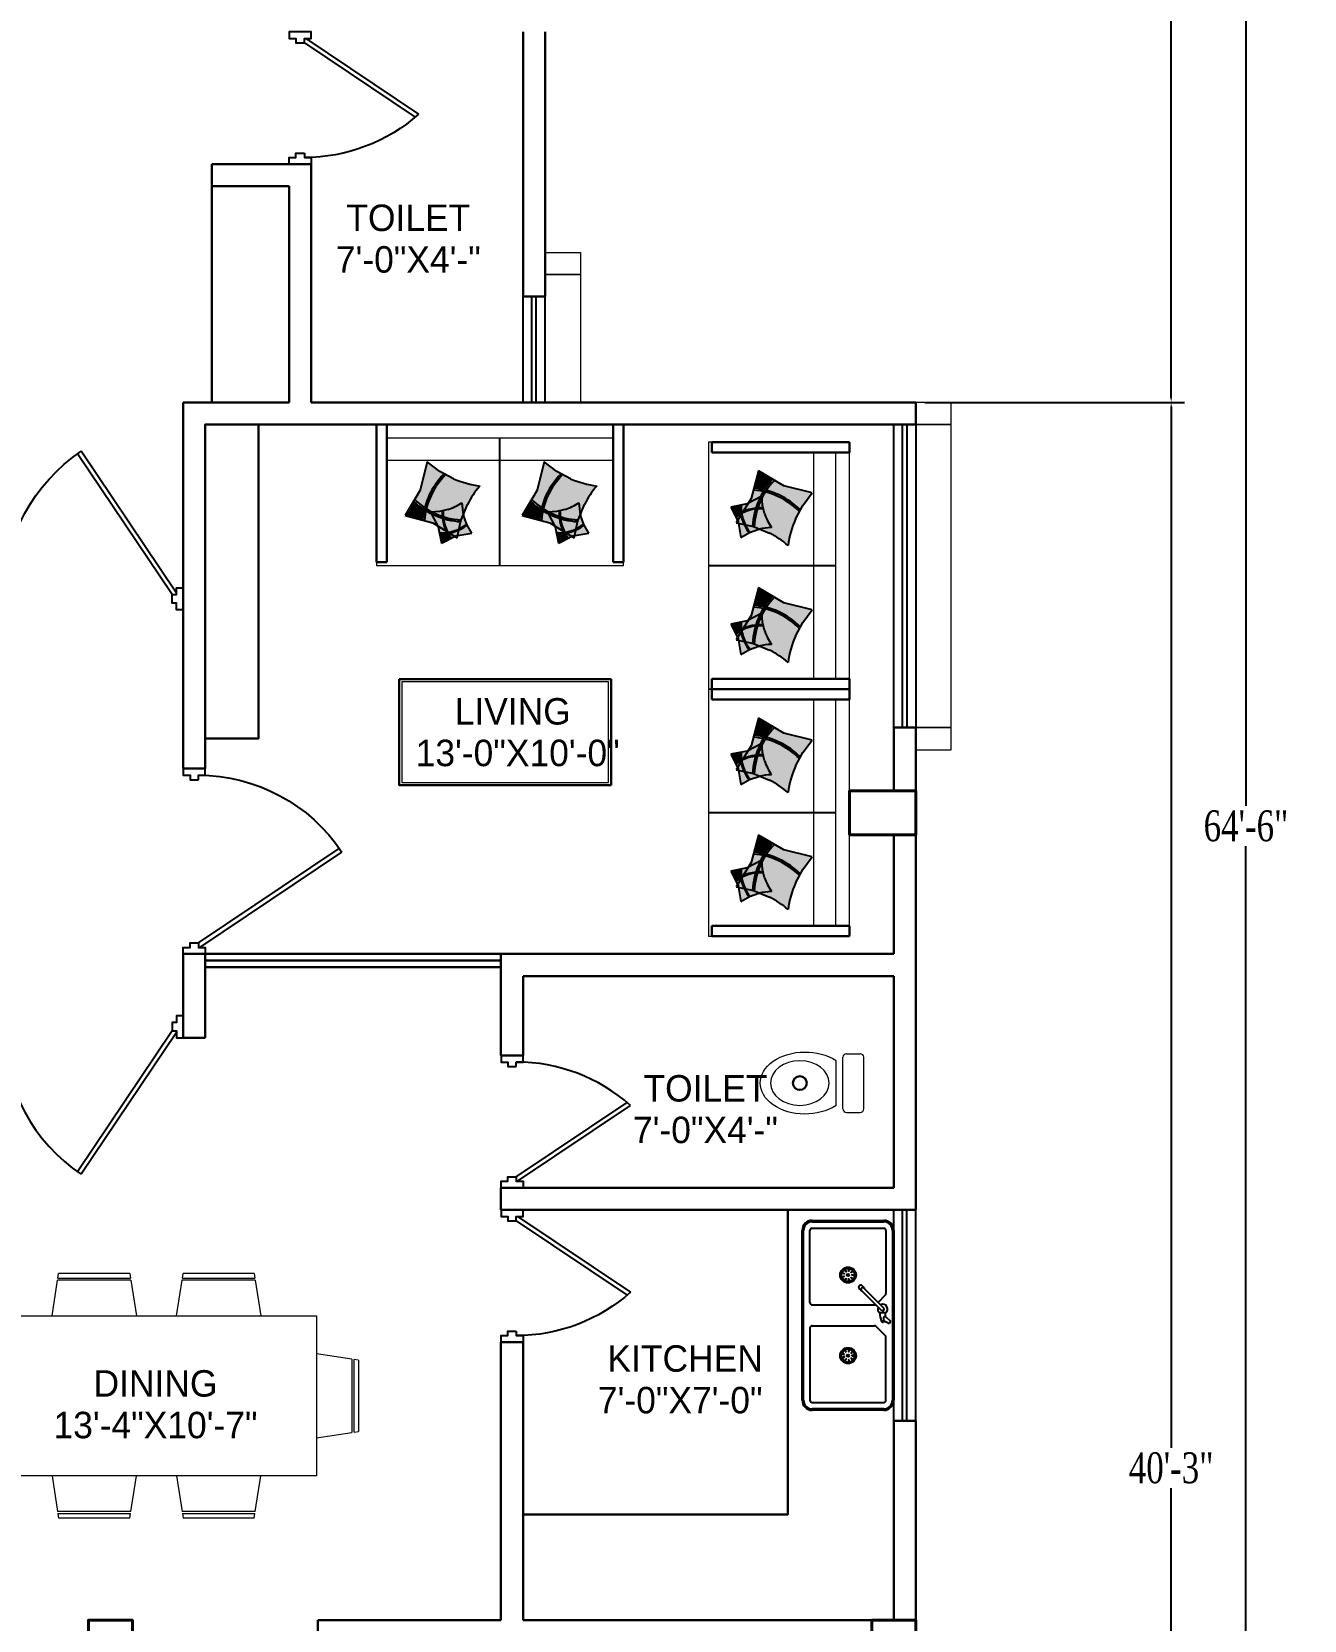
# Model space of a CAD drawing. Header units: inches. Extents: x -54558 to 35158, y -4190 to 41945.
# Drawn here: x 2534.1 to 2822.4, y -1725.5 to -1365.5 of the extents above; entities that cross this region are included whole.
import ezdxf

# ---------------------------------------------------------------- set-up
doc = ezdxf.new("R2010")
doc.units = ezdxf.units.IN
doc.header["$MEASUREMENT"] = 0
doc.layers.get('0').update_dxf_attribs({"true_color": 0xe4c8de})
for name, color, linetype in [('A-ANNO-TEXT', 7, 'Continuous'), ('door', 34, 'Continuous'), ('FUR', 30, 'Continuous')]:
    doc.layers.add(name, color=color, linetype=linetype)
for name, color, linetype, lineweight in [('A-FURN-FIXD', 44, 'Continuous', 9), ('A_WALL', 7, 'Continuous', 30), ('colum', 241, 'Continuous', 40), ('Furniture', 42, 'Continuous', 30), ('illustr-TOILET FIXTURE', 7, 'Continuous', 0), ('sanshade', 252, 'Continuous', 5), ('Wall-02', 7, 'Continuous', 30), ('windo', 140, 'Continuous', 25)]:
    doc.layers.add(name, color=color, linetype=linetype, lineweight=lineweight)
doc.layers.add('illustr-FURNITURE', color=7, linetype='Continuous', lineweight=0, true_color=0x000000)
doc.styles.add('LOGO', font='times.ttf', dxfattribs={"width": 0.75, "height": 7})
doc.styles.get("Standard").update_dxf_attribs({"font": 'ARIALN.TTF'})
doc.dimstyles.new('STANDARD$0', dxfattribs={"dimtxt": 2, "dimasz": 1, "dimexe": 3, "dimexo": 2, "dimgap": 1, "dimtad": 1, "dimtih": 1, "dimtoh": 1, "dimzin": 3, "dimdsep": 46, "dimlunit": 4, "dimtxsty": 'LOGO', "dimcen": 0.09, "dimdle": 6, "dimclrd": 256, "dimclre": 256, "dimclrt": 7, "dimadec": 0, "dimazin": 1, "dimtm": 1e-09, "dimtfac": 1, "dimtofl": 0, "dimtmove": 0, "dimatfit": 2, "dimfxl": 1, "dimtolj": 1, "dimtzin": 0, "dimlwd": -1, "dimlwe": -1, "dimarcsym": 0})

# ---------------------------------------------------------------- blocks, each defined once
blk = doc.blocks.new('*D498')
for p, q in [((2736.4, -1449.52), (2795.25, -1449.52)), ((2792.25, -1450.52), (2792.25, -1686.46)), ((2792.25, -1931.52), (2792.25, -1695.58)), ((2588.9, -1932.52), (2795.25, -1932.52))]:
    blk.add_line(p, q)
for points in [[(2792.09, -1450.52), (2792.42, -1450.52), (2792.25, -1449.52)], [(2792.09, -1931.52), (2792.42, -1931.52), (2792.25, -1932.52)]]:
    blk.add_solid(points)
at = {"color": 7, "insert": (2792.25, -1691.02), "char_height": 7, "attachment_point": 5, "style": 'LOGO'}
blk.add_mtext('\\A1;40\'-3"', dxfattribs=at)
blk = doc.blocks.new('*D494')
for p, q in [((2652.4, -1158.52), (2795.25, -1158.52)), ((2792.25, -1159.52), (2792.25, -1299.46)), ((2792.25, -1448.52), (2792.25, -1308.58)), ((2736.4, -1449.52), (2795.25, -1449.52))]:
    blk.add_line(p, q)
for points in [[(2792.09, -1159.52), (2792.42, -1159.52), (2792.25, -1158.52)], [(2792.09, -1448.52), (2792.42, -1448.52), (2792.25, -1449.52)]]:
    blk.add_solid(points)
at = {"color": 7, "insert": (2792.25, -1304.02), "char_height": 7, "attachment_point": 5, "style": 'LOGO'}
blk.add_mtext('\\A1;24\'-3"', dxfattribs=at)
blk = doc.blocks.new('ddf')
at = {"layer": 'sanshade'}
for points in [[(-25516.79, -8672.32), (-25508.79, -8672.32), (-25508.79, -8677.32), (-25516.79, -8677.32)], [(-25516.79, -8677.32), (-25508.79, -8677.32), (-25508.79, -8706.32), (-25516.79, -8706.32)]]:
    blk.add_lwpolyline(points, close=True, dxfattribs=at)
blk = doc.blocks.new('*D495')
for p, q in [((2652.4, -1158.52), (2812.21, -1158.52)), ((2809.21, -1159.52), (2809.21, -1540.96)), ((2809.21, -1931.52), (2809.21, -1550.08)), ((2652.4, -1932.52), (2812.21, -1932.52))]:
    blk.add_line(p, q)
for points in [[(2809.04, -1159.52), (2809.37, -1159.52), (2809.21, -1158.52)], [(2809.04, -1931.52), (2809.37, -1931.52), (2809.21, -1932.52)]]:
    blk.add_solid(points)
at = {"color": 7, "insert": (2809.21, -1545.52), "char_height": 7, "attachment_point": 5, "style": 'LOGO'}
blk.add_mtext('\\A1;64\'-6"', dxfattribs=at)
blk = doc.blocks.new('efre')
at = {"layer": 'door'}
for p, q in [((10922.87, 10339.43), (10901.44, 10307.52)), ((10923.87, 10339.12), (10902.26, 10306.96))]:
    blk.add_line(p, q, dxfattribs=at)
for points in [[(10885.87, 10339.43), (10884.87, 10339.43), (10884.87, 10337.89), (10883.37, 10337.89), (10883.37, 10342.89), (10884.87, 10342.89), (10884.87, 10341.35), (10885.87, 10341.35)], [(10922.87, 10339.43), (10923.87, 10339.43), (10923.87, 10337.89), (10925.37, 10337.89), (10925.37, 10342.89), (10923.87, 10342.89), (10923.87, 10341.35), (10922.87, 10341.35)]]:
    blk.add_lwpolyline(points, close=True, dxfattribs=at)
blk.add_arc((10923.87, 10339.43), 39, 180, 236.3642, dxfattribs=at)
blk = doc.blocks.new('jj')
at = {"layer": 'door'}
for p, q in [((11000.83, 10306.39), (11025.92, 10323.24)), ((11001.13, 10305.39), (11026.7, 10322.56))]:
    blk.add_line(p, q, dxfattribs=at)
for points in [[(11000.83, 10331.39), (11000.83, 10332.39), (11002.37, 10332.39), (11002.37, 10333.89), (10997.37, 10333.89), (10997.37, 10332.39), (10998.91, 10332.39), (10998.91, 10331.39)], [(11000.83, 10306.39), (11000.83, 10305.39), (11002.37, 10305.39), (11002.37, 10303.89), (10997.37, 10303.89), (10997.37, 10305.39), (10998.91, 10305.39), (10998.91, 10306.39)]]:
    blk.add_lwpolyline(points, close=True, dxfattribs=at)
blk.add_arc((11000.83, 10293.39), 39, 48.4266, 90, dxfattribs=at)
blk = doc.blocks.new('A$C41DC471C')
at = {"ltscale": 1000}
for p, q in [((0, 45, -685.7), (0, 365, -685.7)), ((6, 45, -685.7), (6, 365, -685.7)), ((35, 45, -685.7), (35, 365, -685.7)), ((45, 410, -685.7), (805, 410, -685.7)), ((45, 404, -685.7), (805, 404, -685.7)), ((45, 375, -685.7), (327.8, 375, -685.7)), ((392.8, 365.7, -685.7), (303.3, 276.2, -685.7)), ((402.7, 355.8, -685.7), (313.2, 266.3, -685.7)), ((334.8, 372.1, -685.7), (367, 339.9, -685.7)), ((414.3, 373.3, -685.7), (414.3, 348.1, -685.7)), ((429.6, 372.9, -685.7), (451.2, 395.6, -685.7)), ((429.6, 366.6, -685.7), (429.6, 372.9, -685.7)), ((461.4, 387.9, -685.7), (449.6, 363.8, -685.7)), ((451.2, 395.6, -685.7), (460.9, 390.1, -685.7)), ((461.4, 387.9, -685.7), (460.9, 390.1, -685.7)), ((515.2, 372.1, -685.7), (474.7, 331.6, -685.7)), ((805, 375, -685.7), (522.2, 375, -685.7)), ((815, 45, -685.7), (815, 365, -685.7)), ((844, 365, -685.7), (844, 45, -685.7)), ((850, 365, -685.7), (850, 45, -685.7)), ((378.3, 45, -685.7), (378.3, 324.5, -685.7)), ((471.7, 45, -685.7), (471.7, 324.5, -685.7)), ((301.9, 277.6, -685.7), (292.3, 268.1, -685.7)), ((314.6, 264.9, -685.7), (305.1, 255.3, -685.7)), ((368.3, 35, -685.7), (45, 35, -685.7)), ((805, 6, -685.7), (45, 6, -685.7)), ((481.7, 35, -685.7), (805, 35, -685.7)), ((805, 0, -685.7), (45, 0, -685.7))]:
    blk.add_line(p, q, dxfattribs=at)
for centre, radius in [((244.5, 205.4, -685.7), 35.6), ((244.5, 205.4, -685.7), 29.6), ((605.5, 205.4, -685.7), 35.6), ((605.5, 205.4, -685.7), 29.6), ((244.5, 205.4, -685.7), 5.56), ((605.5, 205.4, -685.7), 5.56)]:
    blk.add_circle(centre, radius, dxfattribs=at)
for centre, radius, start, end in [((45, 365, -685.7), 45, 90, 180), ((45, 365, -685.7), 39, 90, 180), ((45, 365, -685.7), 10, 90, 180), ((327.8, 365, -685.7), 10, 45, 90), ((397.7, 360.7, -685.7), 22, 35.25939, 206.447), ((397.7, 360.7, -685.7), 7, 315, 135), ((416.6, 271.7, -685.7), 101.7, 82.63508, 91.26584), ((425.6, 265, -685.7), 101.7, 76.36648, 87.77678), ((416.6, 271.7, -685.7), 101.7, 69.50827, 70.00031), ((431.2, 361, -685.7), 21.8, 342.28989, 15.92547), ((416.6, 271.7, -685.7), 98.7, 66.46601, 68.42411), ((416.6, 449.7, -685.7), 98.7, 291.52666, 293.51121), ((431.2, 361, -685.7), 24.8, 355.83882, 2.78995), ((522.2, 365, -685.7), 10, 90, 135), ((805, 365, -685.7), 45, 0, 90), ((805, 365, -685.7), 39, 0, 90), ((805, 365, -685.7), 10, 0, 90), ((368.3, 324.5, -685.7), 10, 0, 32.13654), ((397.7, 360.7, -685.7), 22, 243.553, 324.74061), ((416.6, 449.7, -685.7), 101.7, 268.73416, 290.37361), ((481.7, 324.5, -685.7), 10, 135, 180), ((298.7, 261.7, -685.7), 9, 135, 315), ((309.5, 272.5, -685.7), 9.18, 146.50492, 303.49508), ((306.9, 269.9, -685.7), 9.18, 94.65413, 123.49508), ((306.9, 269.9, -685.7), 9.18, 326.50492, 355.34587), ((45, 45, -685.7), 45, 180, 270), ((45, 45, -685.7), 39, 180, 270), ((45, 45, -685.7), 10, 180, 270), ((368.3, 45, -685.7), 10, 270, 0), ((481.7, 45, -685.7), 10, 180, 270), ((805, 45, -685.7), 45, 270, 0), ((805, 45, -685.7), 39, 270, 0), ((805, 45, -685.7), 10, 270, 0)]:
    blk.add_arc(centre, radius, start, end, dxfattribs=at)
for centre, major_axis in [((230.8, 221.7, -685.7), (-2.61, 3.09)), ((244.4, 226.7, -685.7), (-0.02, 4.05)), ((223.5, 209.1, -685.7), (-3.99, 0.69))]:
    blk.add_ellipse(centre, major_axis=major_axis, ratio=0.197044, dxfattribs=at)
for centre, major_axis, start_param, end_param in [((258.1, 221.8, -685.7), (2.59, 3.11), -1.570796, 4.712389), ((226.1, 194.7, -685.7), (3.5, 2.04), 3.141593, 9.424778), ((237.3, 185.4, -685.7), (1.37, 3.81), 3.141593, 9.424778), ((251.8, 185.5, -685.7), (-1.4, 3.8), 1.570796326794795, 7.853981633974382), ((262.9, 194.9, -685.7), (-3.51, 2.01), 1.570796326794786, 7.853981633974373), ((265.4, 209.2, -685.7), (3.98, 0.72), 4.712389, 10.995574)]:
    blk.add_ellipse(centre, major_axis=major_axis, ratio=0.197044, start_param=start_param, end_param=end_param, dxfattribs=at)
at = {"ltscale": 1000, "extrusion": (0, 0, -1)}
for centre, major_axis, start_param, end_param in [((591.9, 221.8, -685.7), (-2.59, 3.11), -1.570796, 4.712389), ((584.6, 209.2, -685.7), (-3.98, 0.72), 4.712389, 10.995574), ((587.1, 194.9, -685.7), (3.51, 2.01), 1.570796326794786, 7.853981633974373), ((598.2, 185.5, -685.7), (1.4, 3.8), 1.570796326794795, 7.853981633974382), ((612.7, 185.4, -685.7), (-1.37, 3.81), 3.141593, 9.424778), ((623.9, 194.7, -685.7), (-3.5, 2.04), 3.141593, 9.424778)]:
    blk.add_ellipse(centre, major_axis=major_axis, ratio=0.197044, start_param=start_param, end_param=end_param, dxfattribs=at)
for centre, major_axis in [((605.6, 226.7, -685.7), (0.02, 4.05)), ((619.2, 221.7, -685.7), (2.61, 3.09)), ((626.5, 209.1, -685.7), (3.99, 0.69))]:
    blk.add_ellipse(centre, major_axis=major_axis, ratio=0.197044, dxfattribs=at)
blk = doc.blocks.new('FURN_GEN_017')
at = {"layer": 'illustr-FURNITURE', "color": 251, "true_color": 0x636466}
for p, q in [((-12940.92, 14464.51), (-12942.17, 14456.51)), ((-12940.91, 14464.51), (-12924.44, 14464.51)), ((-12940.68, 14466.01), (-12940.84, 14465.01)), ((-12924.52, 14465.01), (-12940.84, 14465.01)), ((-12940.68, 14466.01), (-12924.68, 14466.01)), ((-12924.53, 14465.01), (-12924.68, 14466.01)), ((-12923.2, 14456.51), (-12924.45, 14464.51)), ((-12912.92, 14464.51), (-12914.17, 14456.51)), ((-12912.91, 14464.51), (-12896.44, 14464.51)), ((-12912.68, 14466.01), (-12912.84, 14465.01)), ((-12896.52, 14465.01), (-12912.84, 14465.01)), ((-12912.68, 14466.01), (-12896.68, 14466.01)), ((-12896.53, 14465.01), (-12896.68, 14466.01)), ((-12895.2, 14456.51), (-12896.45, 14464.51)), ((-12882.68, 14456.51), (-12954.68, 14456.51)), ((-12954.68, 14456.51), (-12954.68, 14420.51)), ((-12882.68, 14420.51), (-12882.68, 14456.51)), ((-12964.18, 14446.51), (-12963.18, 14446.67)), ((-12964.18, 14446.51), (-12964.18, 14430.51)), ((-12963.18, 14430.36), (-12963.18, 14446.67)), ((-12962.68, 14446.75), (-12954.68, 14448)), ((-12962.68, 14446.74), (-12962.68, 14430.27)), ((-12874.68, 14446.75), (-12882.68, 14448)), ((-12874.68, 14446.74), (-12874.68, 14430.27)), ((-12873.18, 14446.51), (-12874.18, 14446.67)), ((-12874.18, 14430.36), (-12874.18, 14446.67)), ((-12873.18, 14446.51), (-12873.18, 14430.51)), ((-12963.18, 14430.36), (-12964.18, 14430.51)), ((-12954.68, 14429.03), (-12962.68, 14430.28)), ((-12882.68, 14429.03), (-12874.68, 14430.28)), ((-12874.18, 14430.36), (-12873.18, 14430.51)), ((-12954.68, 14420.51), (-12882.68, 14420.51)), ((-12940.92, 14412.51), (-12942.17, 14420.52)), ((-12923.2, 14420.52), (-12924.45, 14412.51)), ((-12912.92, 14412.51), (-12914.17, 14420.52)), ((-12895.2, 14420.52), (-12896.45, 14412.51)), ((-12940.91, 14412.51), (-12924.44, 14412.51)), ((-12940.68, 14411.01), (-12940.84, 14412.01)), ((-12924.52, 14412.01), (-12940.84, 14412.01)), ((-12940.68, 14411.01), (-12924.68, 14411.01)), ((-12924.53, 14412.01), (-12924.68, 14411.01)), ((-12912.91, 14412.51), (-12896.44, 14412.51)), ((-12896.52, 14412.01), (-12912.84, 14412.01)), ((-12912.68, 14411.01), (-12912.84, 14412.01)), ((-12912.68, 14411.01), (-12896.68, 14411.01)), ((-12896.53, 14412.01), (-12896.68, 14411.01))]:
    blk.add_line(p, q, dxfattribs=at)
blk = doc.blocks.new('eyhfgh')
h = blk.add_hatch(color=254)
h.set_gradient(color1=(252, 230, 217), color2=(250, 214, 194), one_color=1, tint=0.87, name='CYLINDER')
h.paths.add_polyline_path([(12640.74, 1375.72, 0.127935), (12640.03, 1384.94), (12635.81, 1384.95, -0.057362), (12630.31, 1386.1, -0.068738), (12631.08, 1379.22), (12630.86, 1377.04, 0.13826)])
h = blk.add_hatch(color=7)
h.set_gradient(color1=(238, 242, 227), color2=(228, 234, 210), one_color=1, tint=0.87, name='CYLINDER')
h.paths.add_polyline_path([(12644.25, 1383.02, 0.127935), (12640.47, 1386.65), (12638.68, 1385.07, -0.057362), (12635.92, 1383.48, -0.068738), (12638.84, 1380.86), (12639.57, 1379.85, 0.13826)])
h = blk.add_hatch(color=252)
h.set_gradient(color1=(132, 132, 132), color2=(171, 171, 171), one_color=1, tint=0.67, name='INVCYLINDER')
h.paths.add_polyline_path([(12641.24, 1375.8, 0.034297), (12643.68, 1376.39), (12643.4, 1378.6), (12644.63, 1385.73), (12640.5, 1384.98, -0.121186)])
h = blk.add_hatch(color=63)
h.set_gradient(color1=(179, 217, 63), color2=(199, 227, 114), one_color=1, tint=0.67, name='INVCYLINDER')
h.paths.add_polyline_path([(12644.43, 1383.24, 0.034297), (12645.24, 1384.41), (12644.29, 1385.24), (12642.12, 1388.72), (12640.65, 1386.85, -0.121186)])
h = blk.add_hatch(color=63)
h.set_gradient(color1=(179, 217, 63), color2=(199, 227, 114), one_color=1, tint=0.67, name='INVCYLINDER')
h.paths.add_polyline_path([(12639.73, 1379.63), (12640.15, 1379.05), (12641.16, 1377.05), (12643.87, 1380.25), (12645.17, 1381.1, 0.044432), (12644.39, 1382.78, -0.131681)])
h = blk.add_hatch(color=7)
h.set_gradient(color1=(238, 242, 227), color2=(228, 234, 210), one_color=1, tint=0.87, name='CYLINDER')
h.paths.add_polyline_path([(12647.38, 1382.54), (12645.46, 1384.23, -0.034767), (12644.58, 1383, -0.044102), (12645.42, 1381.27)])
h = blk.add_hatch(color=252)
h.set_gradient(color1=(132, 132, 132), color2=(171, 171, 171), one_color=1, tint=0.67, name='INVCYLINDER')
h.paths.add_polyline_path([(12630.81, 1376.56), (12630.67, 1375.29), (12629.66, 1371.46), (12636.99, 1372.52), (12639.71, 1372.11, 0.044432), (12640.65, 1375.23, -0.131681)])
h = blk.add_hatch(color=254)
h.set_gradient(color1=(252, 230, 217), color2=(250, 214, 194), one_color=1, tint=0.87, name='CYLINDER')
h.paths.add_polyline_path([(12644.31, 1371.41), (12643.75, 1375.89, -0.034767), (12641.15, 1375.3, -0.044102), (12640.23, 1372.03)])
at = {"layer": 'FUR'}
for centre, radius, start, end in [((12638.08, 1409.42), 24.58, 251.5766, 264.7087), ((12605.79, 1379.86), 25.3, 358.5655, 14.2944), ((12635.38, 1377.57), 10.41, 19.8237, 60.6575), ((12635.21, 1377.37), 10.93, 20.8993, 60.0755), ((12630.42, 1396.27), 13.92, 293.2894, 306.4215), ((12627.91, 1371.6), 14.33, 40.2783, 56.0072), ((12636.29, 1389.73), 10.41, 288.3606, 329.2642), ((12622.66, 1378.96), 18.37, 338.1109, 18.9447), ((12636.2, 1389.91), 10.86, 288.9822, 328.4663), ((12622.19, 1378.89), 19.3, 339.1865, 18.3627), ((12638.22, 1394.25), 19.18, 247.2694, 286.7535), ((12638.14, 1393.91), 18.38, 246.6478, 287.5514)]:
    blk.add_arc(centre, radius, start, end, dxfattribs=at)
for points, invisible_edges in [([(12644.29, 1385.24), (12640.57, 1386.74), (12638.68, 1385.07)], 13), ([(12647.38, 1382.54), (12644.29, 1385.24), (12638.68, 1385.07)], 14), ([(12643.4, 1378.6), (12644.63, 1385.73), (12640.26, 1384.94)], 12), ([(12644.29, 1385.24), (12642.12, 1388.72), (12640.57, 1386.74)], 12), ([(12644.31, 1371.41), (12643.4, 1378.6), (12635.81, 1384.95)], 14), ([(12643.4, 1378.6), (12640.26, 1384.94), (12635.81, 1384.95)], 13), ([(12638.84, 1380.86), (12640.15, 1379.05), (12647.38, 1382.54)], 14), ([(12640.15, 1379.05), (12643.87, 1380.25), (12647.38, 1382.54)], 13), ([(12631.08, 1379.22), (12630.67, 1375.29), (12644.31, 1371.41)], 14), ([(12640.15, 1379.05), (12641.16, 1377.05), (12643.87, 1380.25)], 12), ([(12630.67, 1375.29), (12629.66, 1371.46), (12636.99, 1372.52)], 12), ([(12630.67, 1375.29), (12636.99, 1372.52), (12644.31, 1371.41)], 13)]:
    blk.add_3dface(points, dxfattribs=dict(at, invisible_edges=invisible_edges))
blk = doc.blocks.new('standard')
at = {"layer": 'A-FURN-FIXD', "lineweight": 30, "transparency": 33554687}
for p, q in [((29797.43, 5446.76), (29828.65, 5446.76)), ((29797.43, 5444.42), (29797.43, 5446.76)), ((29797.43, 5444.42), (29828.65, 5444.42)), ((29828.65, 5444.42), (29828.65, 5446.76)), ((29828.65, 5393.11), (29797.43, 5393.11)), ((29797.43, 5390.76), (29797.43, 5393.11)), ((29828.65, 5390.76), (29828.65, 5393.11)), ((29828.65, 5390.76), (29797.43, 5390.76))]:
    blk.add_line(p, q, dxfattribs=at)
at = {"layer": 'A-FURN-FIXD', "linetype": 'ByBlock', "ltscale": 200, "transparency": 33554687}
for p, q in [((29797.43, 5393.11), (29797.43, 5444.42)), ((29800.56, 5393.11), (29800.56, 5444.42)), ((29805.56, 5393.11), (29805.56, 5444.42)), ((29828.65, 5446.76), (29829.43, 5446.76)), ((29829.43, 5446.76), (29829.43, 5390.76)), ((29829.43, 5418.89), (29800.56, 5418.89)), ((29829.43, 5418.76), (29800.56, 5418.76)), ((29829.43, 5390.76), (29828.65, 5390.76))]:
    blk.add_line(p, q, dxfattribs=at)
at = {"layer": 'Furniture', "transparency": 33554687, "xscale": -0.8940402066046178, "yscale": 0.8940402066046178, "zscale": 0.8940402066046178, "rotation": 202.1116633612902}
for p in [(18883.43, 2320.97), (18883.43, 2294.47)]:
    blk.add_blockref('eyhfgh', p, dxfattribs=at)
blk = doc.blocks.new('FF')
at = {"lineweight": 30}
blk.add_circle((41709, 5735), 50, dxfattribs=at)
at = {"layer": 'illustr-TOILET FIXTURE'}
for p, q in [((41521, 5422), (41896, 5422)), ((41546, 5472), (41871, 5472)), ((41496, 5397), (41496, 5297)), ((41921, 5397), (41921, 5297)), ((41521, 5272), (41896, 5272))]:
    blk.add_line(p, q, dxfattribs=at)
for centre, start, end in [((41521, 5397), 90, 180), ((41896, 5397), 0, 90), ((41521, 5297), 180, 270), ((41896, 5297), 270, 0)]:
    blk.add_arc(centre, 25, start, end, dxfattribs=at)
at = {"layer": 'illustr-TOILET FIXTURE', "extrusion": (0, 0, -1)}
for centre, major_axis, ratio, start_param, end_param in [((41709, 5697), (0, -325), 0.692308, 0.806114, 5.477071), ((41709, 5735), (0, -212), 0.764706, 3.141593, 9.424778)]:
    blk.add_ellipse(centre, major_axis=major_axis, ratio=ratio, start_param=start_param, end_param=end_param, dxfattribs=at)

msp = doc.modelspace()

# ---------------------------------------------------------------- linework, layer by layer
at = {"layer": 'A-FURN-FIXD', "lineweight": 30}
for points in [[(2573.396, -1525.669), (2585.451, -1525.669), (2585.451, -1454.518), (2573.396, -1454.518)], [(2665.344, -1536.264), (2665.344, -1512.264), (2617.344, -1512.264), (2617.344, -1536.264)]]:
    msp.add_lwpolyline(points, close=True, dxfattribs=at)
at = {"layer": 'A-FURN-FIXD', "color": 4}
msp.add_lwpolyline([(2664.744, -1535.664), (2664.744, -1512.864), (2617.944, -1512.864), (2617.944, -1535.664)], close=True, dxfattribs=at)
at = {"layer": 'A_WALL', "ltscale": 0.25}
for p, q in [((2568.396, -1532.518), (2573.396, -1532.518)), ((2573.396, -1574.518), (2568.396, -1574.518))]:
    msp.add_line(p, q, dxfattribs=at)
at = {"layer": 'A_WALL', "color": 6, "ltscale": 0.25}
for p, q in [((2573.396, -1574.518), (2640.396, -1574.518)), ((2573.396, -1576.018), (2640.396, -1576.018)), ((2573.396, -1577.518), (2640.396, -1577.518))]:
    msp.add_line(p, q, dxfattribs=at)
at = {"layer": 'colum'}
for points in [[(2734.396, -1547.518), (2734.396, -1537.518), (2719.396, -1537.518), (2719.396, -1547.518)], [(2546.896, -1740.518), (2556.896, -1740.518), (2556.896, -1725.518), (2546.896, -1725.518)], [(2734.396, -1740.518), (2724.396, -1740.518), (2724.396, -1725.518), (2734.396, -1725.518)]]:
    msp.add_lwpolyline(points, close=True, dxfattribs=at)
at = {"layer": 'sanshade'}
for points in [[(2734.396, -1454.518), (2742.396, -1454.518), (2742.396, -1449.518), (2734.396, -1449.518)], [(2742.396, -1454.518), (2734.396, -1454.518), (2734.396, -1523.221), (2742.396, -1523.221)], [(2734.396, -1528.221), (2742.396, -1528.221), (2742.396, -1523.221), (2734.396, -1523.221)]]:
    msp.add_lwpolyline(points, close=True, dxfattribs=at)
at = {"layer": 'Wall-02'}
for p, q in [((2645.396, -1365.518), (2645.396, -1425.518)), ((2650.396, -1365.518), (2650.396, -1425.518)), ((2597.396, -1395.518), (2574.896, -1395.518)), ((2574.896, -1449.518), (2574.896, -1395.518)), ((2597.396, -1395.518), (2597.396, -1449.518)), ((2592.396, -1400.518), (2574.896, -1400.518)), ((2592.396, -1400.518), (2592.396, -1449.518)), ((2650.396, -1425.518), (2645.396, -1425.518)), ((2568.396, -1532.518), (2568.396, -1449.518)), ((2592.396, -1449.518), (2568.396, -1449.518)), ((2734.396, -1449.518), (2597.396, -1449.518)), ((2734.396, -1449.518), (2734.396, -1454.518)), ((2734.396, -1454.518), (2573.396, -1454.518)), ((2573.396, -1532.518), (2573.396, -1454.518)), ((2729.396, -1523.221), (2729.396, -1537.518)), ((2734.396, -1523.221), (2729.396, -1523.221)), ((2734.396, -1523.221), (2734.396, -1537.518)), ((2729.396, -1547.518), (2729.396, -1574.518)), ((2734.396, -1627.518), (2734.396, -1547.518)), ((2568.396, -1593.518), (2568.396, -1574.518)), ((2573.396, -1593.518), (2573.396, -1574.518)), ((2640.396, -1574.518), (2640.396, -1597.518)), ((2729.396, -1574.518), (2640.396, -1574.518)), ((2573.396, -1593.518), (2573.396, -1579.518)), ((2645.396, -1579.518), (2645.396, -1597.518)), ((2729.396, -1579.518), (2645.396, -1579.518)), ((2729.396, -1579.518), (2729.396, -1627.518)), ((2573.396, -1593.518), (2568.396, -1593.518)), ((2645.396, -1597.518), (2640.396, -1597.518)), ((2734.396, -1613.518), (2734.396, -1618.518)), ((2640.396, -1627.518), (2640.396, -1632.518)), ((2729.396, -1627.518), (2640.396, -1627.518)), ((2734.396, -1627.518), (2734.396, -1632.518)), ((2734.396, -1632.518), (2640.396, -1632.518)), ((2640.396, -1662.518), (2640.396, -1725.518)), ((2645.396, -1662.518), (2640.396, -1662.518)), ((2645.396, -1662.518), (2645.396, -1725.518)), ((2729.396, -1680.31), (2729.396, -1725.518)), ((2734.396, -1680.31), (2729.396, -1680.31)), ((2734.396, -1725.518), (2734.396, -1680.31))]:
    msp.add_line(p, q, dxfattribs=at)
at = {"layer": 'Wall-02', "color": 181}
msp.add_lwpolyline([(2705.396, -1632.518), (2705.396, -1701.518), (2645.396, -1701.518)], dxfattribs=at)
at = {"layer": 'Wall-02'}
for points in [[(2640.396, -1725.518), (2598.896, -1725.518)], [(2598.896, -1725.518), (2598.896, -1730.518), (2724.396, -1730.518)], [(2724.396, -1725.518), (2645.396, -1725.518)]]:
    msp.add_lwpolyline(points, dxfattribs=at)
at = {"layer": 'windo'}
for p, q in [((2645.396, -1449.518), (2645.396, -1425.518)), ((2647.396, -1449.518), (2647.396, -1425.518)), ((2648.396, -1449.518), (2648.396, -1425.518)), ((2650.396, -1449.518), (2650.396, -1425.518)), ((2729.396, -1523.221), (2729.396, -1454.518)), ((2731.396, -1523.221), (2731.396, -1454.518)), ((2732.396, -1454.518), (2732.396, -1523.221)), ((2734.396, -1454.518), (2734.396, -1523.221)), ((2729.396, -1680.31), (2729.396, -1632.518)), ((2731.396, -1680.31), (2731.396, -1632.518)), ((2732.396, -1680.31), (2732.396, -1632.518)), ((2734.396, -1680.31), (2734.396, -1632.518))]:
    msp.add_line(p, q, dxfattribs=at)

# ---------------------------------------------------------------- block references
at = {"xscale": 0.05062499999985448, "yscale": 0.05062499999985448, "zscale": 0.050625, "rotation": 270}
msp.add_blockref('A$C41DC471C', (2708.64, -1634.898, 34.714), dxfattribs=at)
at = {"layer": 'A_WALL', "xscale": -1}
for name, p, rotation in [('jj', (-8404.969, 8938.371), 180), ('efre', (-8356.969, 8846.371), 180), ('efre', (12911.285, 9350.848), 90), ('jj', (-8356.969, 8671.371), 180)]:
    msp.add_blockref(name, p, dxfattribs=dict(at, rotation=rotation))
at = {"layer": 'A_WALL', "lineweight": 30, "xscale": -1, "rotation": 90}
msp.add_blockref('standard', (8058.937, 28342.914), dxfattribs=at)
at = {"layer": 'A_WALL', "lineweight": 30, "xscale": -1}
for p in [(32516.828, -6905.279), (32516.828, -6961.279)]:
    msp.add_blockref('standard', p, dxfattribs=at)
at = {"layer": 'A_WALL'}
for name in ['efre', 'jj']:
    msp.add_blockref(name, (-8356.969, -11931.406), dxfattribs=at)
at = {"layer": 'A_WALL', "xscale": 0.03125, "yscale": 0.03125, "zscale": 0.03125, "rotation": 90}
msp.add_blockref('FF', (2887.331, -2907.179), dxfattribs=at)
at = {"layer": 'illustr-FURNITURE', "xscale": -1.007080078125, "yscale": 1.007080078125, "zscale": 1.007080078124878}
msp.add_blockref('FURN_GEN_017', (-10447.831, -16215.402), dxfattribs=at)
at = {"layer": 'Wall-02'}
msp.add_blockref('ddf', (28167.184, 7256.802), dxfattribs=at)

# ---------------------------------------------------------------- texts
at = {"layer": 'A-ANNO-TEXT', "char_height": 6, "attachment_point": 8, "line_spacing_factor": 0.942857}
for s, insert, width in [('{\\fChiller|b0|i0|c0|p82;\\C242;\\c2564301;TOILET\\P7\'-0"X4\'-"}', (2619.402, -1420.193), 39.77403), ('{\\fChiller|b0|i0|c0|p82;\\C242;\\c2564301;LIVING\\P 13\'-0"X10\'-0"}', (2643.062, -1532.044), 65.79391), ('{\\fChiller|b0|i0|c0|p82;\\C242;\\c2564301;TOILET\\P7\'-0"X4\'-"}', (2686.726, -1617.479), 39.77403), ('{\\fChiller|b0|i0|c0|p82;\\C242;\\c2564301; KITCHEN\\P7\'-0"X7\'-0"}', (2681.013, -1678.717), 41.87943), ('\\pt102;{\\fChiller|b0|i0|c0|p82;\\C242;\\c2564301;DINING \\P\\ptz;13\'-4"X10\'-7"}', (2562.116, -1684.363), 52.39391)]:
    msp.add_mtext(s, dxfattribs=dict(at, insert=insert, width=width))

# ---------------------------------------------------------------- dimensions: what is measured, and where the dimension line sits
for base, p1, p2, picture, middle in [((2792.252, -1158.518), (2734.396, -1449.518), (2650.396, -1158.518), '*D494', (2792.252, -1304.018)), ((2809.206, -1932.518), (2650.396, -1158.518), (2650.396, -1932.518), '*D495', (2809.206, -1545.518)), ((2792.252, -1932.518), (2734.396, -1449.518), (2586.896, -1932.518), '*D498', (2792.252, -1691.018))]:
    dim = msp.add_linear_dim(base=base, p1=p1, p2=p2, angle=90, dimstyle='STANDARD$0')
    dim.commit()
    dim.dimension.update_dxf_attribs({"geometry": picture, "text_midpoint": middle})

doc.saveas('drawing.dxf')
